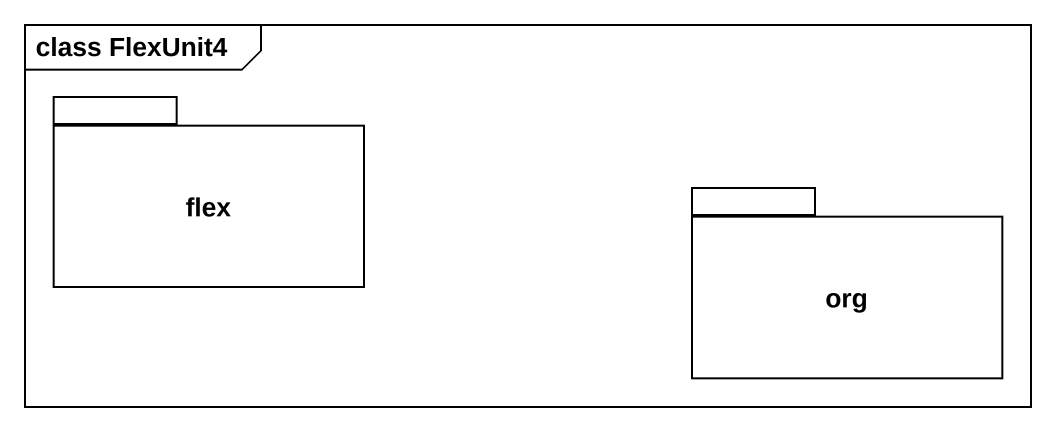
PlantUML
@startuml
mainframe class FlexUnit4
package flex {
}
package org {
}
@enduml
